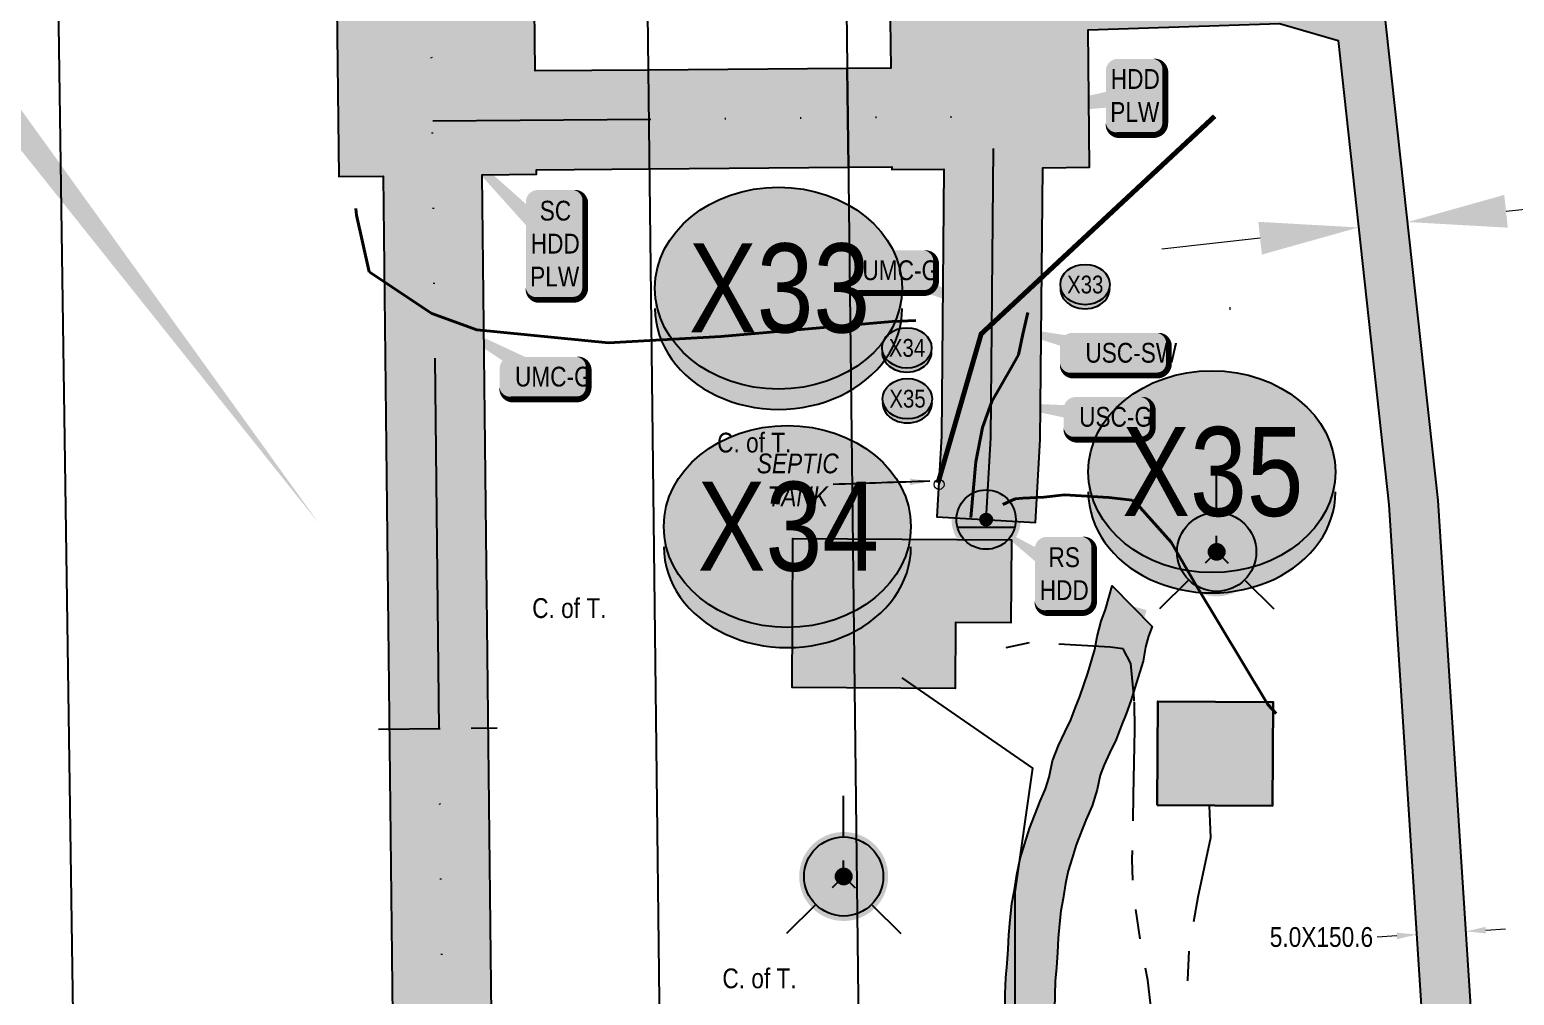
# Model space of a CAD drawing. Extents: x 57693 to 70573, y 5994359 to 6008381.
# Drawn here: x 65116.7 to 65266.7, y 6001797.9 to 6001895.5 of the extents above; entities that cross this region are included whole.
import ezdxf
from ezdxf.enums import TextEntityAlignment as Align

# ---------------------------------------------------------------- set-up
doc = ezdxf.new("R2010")
doc.units = 0
doc.header["$LTSCALE"] = 5
doc.header["$PDSIZE"] = -3
for name, pattern in [('COOP2', [10, 5, -1, 0, -1, 0, -1, 0, -1, 0, -1]), ('DASHDOT', [25.4, 12.7, -6.35, 0, -6.35]), ('foc-TIELINE', [1.875, 1.25, -0.625]), ('POWERLINE5', [7.8, 2.4, -0.6, 0.6, -0.6, 0.6, -0.6, 2.4])]:
    doc.linetypes.add(name, pattern=pattern)
doc.layers.get('Defpoints').update_dxf_attribs({"color": 9})
for name, color, linetype, lineweight in [('AS-GENERAL', 48, 'Continuous', 18), ('AS-RECON EXISTING', 151, 'DASHDOT', 40), ('P-APEX RECON-TWS-T', 104, 'Continuous', 9), ('P-APEX RECON-TWS-T-1000', 104, 'Continuous', 9), ('T-TEXT-1000', 48, 'Continuous', 18)]:
    doc.layers.add(name, color=color, linetype=linetype, lineweight=lineweight)
for name, color, linetype in [('AS-POWER-EXISTING', 72, 'POWERLINE5'), ('AS-RESIDENCE', 14, 'Continuous'), ('AS-ROADS', 254, 'Continuous'), ('AS-SYMBOL', 7, 'Continuous'), ('AS-SYMBOL-1000', 7, 'Continuous'), ('AS-TELEPHONE', 224, 'foc-TEL'), ('C-SYMBOL', 7, 'Continuous'), ('L-SEC', 7, 'Continuous'), ('L-TITLEDB-T-1000', 4, 'Continuous'), ('P-APEX RECON PAY ITEMS-1000', 240, 'Continuous'), ('P-APEX RECON-10m BUFFER', 51, 'COOP2'), ('P-APEX RECON-URBAN', 30, 'COOP2'), ('P-APEX RECON-WORK AREA', 104, 'Continuous'), ('P-BUFFER-PURPLE', 187, 'foc-TIELINE'), ('P-CROSSINGS', 250, 'Continuous'), ('P-CROSSINGS-1000', 250, 'Continuous')]:
    doc.layers.add(name, color=color, linetype=linetype)
doc.layers.add('AS-STRUCTURE', color=7, linetype='Continuous', lineweight=30, true_color=0x595959)
doc.layers.add('AS-STRUCTURE-H', color=7, linetype='Continuous', true_color=0xa8a8a8)
doc.layers.add('P-APEX RECON-TO BE DRILLED-H', color=7, linetype='Continuous', true_color=0xffafe1)
doc.styles.add('1.8', font='ARIALN.TTF', dxfattribs={"height": 2})
doc.styles.add('175L', font='ARIALN.TTF', dxfattribs={"height": 10})
doc.styles.add('80', font='ARIALN.TTF', dxfattribs={"height": 10})
doc.styles.add('80CG', font='ARIALN.TTF', dxfattribs={"height": 10})
doc.styles.add('Crossing', font='ARIALN.TTF', dxfattribs={"height": 10})
doc.styles.add('foc-LtypeFont', font='ARIALN.TTF', dxfattribs={"height": 7.35})
doc.linetypes.add('foc-TEL', pattern='A,2,-1,["T",foc-LtypeFont,S=0.2,R=0,X=-0.425,Y=-0.75],-1.24,8', length=12.24)
doc.dimstyles.new('Compass 1 000', dxfattribs={"dimtxt": 1.8, "dimasz": 2, "dimexe": 0.2, "dimexo": 0.0625, "dimgap": 0.5, "dimtad": 0, "dimtih": 1, "dimtoh": 1, "dimzin": 0, "dimdsep": 46, "dimtxsty": '1.8', "dimcen": 0.1, "dimse1": 1, "dimse2": 1, "dimclrd": 256, "dimclrt": 256, "dimaunit": 1, "dimadec": 4, "dimazin": 0, "dimtfac": 0.06, "dimtofl": 0, "dimtmove": 0, "dimatfit": 0, "dimfxl": 0.2, "dimtolj": 1, "dimtzin": 0, "dimlwd": -1, "dimarcsym": 0})
doc.dimstyles.new('Compass 5 000', dxfattribs={"dimscale": 5, "dimtxt": 9, "dimasz": 2, "dimexe": 0.2, "dimexo": 0.0625, "dimgap": 0.5, "dimtad": 0, "dimtih": 1, "dimtoh": 1, "dimzin": 0, "dimdsep": 46, "dimtxsty": '80CG', "dimcen": 0.1, "dimse1": 1, "dimse2": 1, "dimclrd": 256, "dimclrt": 256, "dimaunit": 1, "dimadec": 4, "dimazin": 0, "dimtfac": 0.06, "dimtofl": 0, "dimtmove": 0, "dimatfit": 1, "dimfxl": 0.2, "dimtolj": 1, "dimtzin": 0, "dimlwd": -1, "dimarcsym": 0})

# ---------------------------------------------------------------- blocks, each defined once
blk = doc.blocks.new('WAT')
h = blk.add_hatch(color=255)
h.dxf.hatch_style = 1
edge = h.paths.add_edge_path()
edge.add_arc((0, 0), 0.9, 0, 360)
at = {"color": 170}
for p, q in [((0, 0.816), (0, 1.633)), ((-0.577, -0.577), (-1.155, -1.155)), ((0.577, -0.577), (1.155, -1.155))]:
    blk.add_line(p, q, dxfattribs=at)
blk.add_circle((0, 0), 0.8, dxfattribs=at)
blk = doc.blocks.new('*D1805')
at = {"layer": 'Defpoints', "color": 0, "transparency": 16777216}
for p in [(65255.85, 6001877.13), (65250.88, 6001876.58), (65255.97, 6001876.02)]:
    blk.add_point(p, dxfattribs=at)
at = {"layer": 'P-APEX RECON-TWS-T', "transparency": 16777216}
for p, q in [((65265.91, 6001877.11), (65275.85, 6001878.2)), ((65241.06, 6001874.38), (65231.12, 6001873.29))]:
    blk.add_line(p, q, dxfattribs=at)
for points in [[(65265.73, 6001878.76), (65266.09, 6001875.45), (65255.97, 6001876.02)], [(65240.88, 6001876.04), (65241.24, 6001872.73), (65251, 6001875.47)]]:
    blk.add_solid(points, dxfattribs=at)
at = {"layer": 'P-APEX RECON-TWS-T', "transparency": 16777216, "insert": (65303.97, 6001878.2), "char_height": 10, "attachment_point": 5, "style": '80CG'}
blk.add_mtext('\\A1;5.0X150.6', dxfattribs=at)
blk = doc.blocks.new('RISER')
h = blk.add_hatch(color=255)
h.dxf.hatch_style = 1
edge = h.paths.add_edge_path()
edge.add_arc((0, 0), 0.7, 0, 360)
blk.add_hatch(color=13).paths.add_polyline_path([(0.581, -0.15), (-0.581, -0.15, 0.774597)])
at = {"color": 13}
blk.add_line((-0.581, -0.15), (0.581, -0.15), dxfattribs=at)
blk.add_circle((0, 0), 0.6, dxfattribs=at)
blk = doc.blocks.new('*D1808')
at = {"layer": 'Defpoints', "color": 0, "transparency": 16777216}
for p in [(65256.88, 6001804.02), (65256.96, 6001802.77), (65261.95, 6001803.09)]:
    blk.add_point(p, dxfattribs=at)
at = {"layer": 'P-APEX RECON-TWS-T-1000', "transparency": 16777216}
for p, q in [((65254.88, 6001803.89), (65252.89, 6001803.76)), ((65263.86, 6001804.47), (65265.86, 6001804.6))]:
    blk.add_line(p, q, dxfattribs=at)
for points in [[(65254.86, 6001804.22), (65254.9, 6001803.56), (65256.88, 6001804.02)], [(65263.84, 6001804.8), (65263.88, 6001804.14), (65261.86, 6001804.34)]]:
    blk.add_solid(points, dxfattribs=at)
at = {"layer": 'P-APEX RECON-TWS-T-1000', "transparency": 16777216, "insert": (65247.26, 6001803.76), "char_height": 2, "attachment_point": 5, "style": '1.8'}
blk.add_mtext('\\A1;5.0X150.6', dxfattribs=at)
blk = doc.blocks.new('*U1809')
at = {"true_color": 0xffffa8}
h = blk.add_hatch(color=51, dxfattribs=at)
edge = h.paths.add_edge_path()
edge.add_line((-9, -28.5), (9, -28.5))
edge.add_arc((9, -22.5), 6, 270, 360)
edge.add_line((15, -22.5), (15, 21))
edge.add_arc((9, 21), 6, 0, 90)
edge.add_line((9, 27), (-9, 27))
edge.add_arc((-9, 21), 6, 90, 180)
edge.add_line((-15, 21), (-15, -22.5))
edge.add_arc((-9, -22.5), 6, 180, 270)
at = {"color": 240, "flags": 128}
for points in [[(-62.05, 61.82, 0, 10, 0), (0, 0, 5, 5, 0)], [(11.03, -3.01, 0, 10, 0), (0, 0, 5, 5, 0)]]:
    blk.add_lwpolyline(points, format="xyseb", dxfattribs=at)
blk.add_lwpolyline([(-9, -28.5, 3, 3, 0), (9, -28.5, 3, 3, 0.414214), (15, -22.5, 3, 3, 0), (15, 21, 3, 0, 0.414214), (9, 27, 0, 0, 0), (-9, 27, 0, 0, 0.414214), (-15, 21, 0, 0, 0), (-15, -22.5, 0, 3, 0.414214)], format="xyseb", close=True, dxfattribs=at)
at = {"color": 4, "style": '80'}
blk.add_attdef('OTHER_001', (-14.7, -5), '', height=10, dxfattribs=at)
blk = doc.blocks.new('*U1810')
at = {"true_color": 0xffffa8}
h = blk.add_hatch(color=51, dxfattribs=at)
edge = h.paths.add_edge_path()
edge.add_line((-16.5, -11.5), (16.5, -11.5))
edge.add_arc((16.5, -5.5), 6, 270, 360)
edge.add_line((22.5, -5.5), (22.5, 4))
edge.add_arc((16.5, 4), 6, 0, 90)
edge.add_line((16.5, 10), (-16.5, 10))
edge.add_arc((-16.5, 4), 6, 90, 180)
edge.add_line((-22.5, 4), (-22.5, -5.5))
edge.add_arc((-16.5, -5.5), 6, 180, 270)
at = {"color": 240, "flags": 128}
for points in [[(-56.17, 31.69, 0, 10, 0), (0, 0, 5, 5, 0)], [(11.03, -3.01, 0, 10, 0), (0, 0, 5, 5, 0)]]:
    blk.add_lwpolyline(points, format="xyseb", dxfattribs=at)
blk.add_lwpolyline([(-16.5, -11.5, 3, 3, 0), (16.5, -11.5, 3, 3, 0.414214), (22.5, -5.5, 3, 3, 0), (22.5, 4, 3, 0, 0.414214), (16.5, 10, 0, 0, 0), (-16.5, 10, 0, 0, 0.414214), (-22.5, 4, 0, 0, 0), (-22.5, -5.5, 0, 3, 0.414214)], format="xyseb", close=True, dxfattribs=at)
at = {"color": 4, "style": '80'}
blk.add_attdef('OTHER_001', (-14.7, -5), '', height=10, dxfattribs=at)
blk = doc.blocks.new('*U1813')
at = {"true_color": 0xffffa8}
h = blk.add_hatch(color=51, dxfattribs=at)
edge = h.paths.add_edge_path()
edge.add_line((-9, -20), (9, -20))
edge.add_arc((9, -14), 6, 270, 360)
edge.add_line((15, -14), (15, 12.5))
edge.add_arc((9, 12.5), 6, 0, 90)
edge.add_line((9, 18.5), (-9, 18.5))
edge.add_arc((-9, 12.5), 6, 90, 180)
edge.add_line((-15, 12.5), (-15, -14))
edge.add_arc((-9, -14), 6, 180, 270)
at = {"color": 240, "flags": 128}
blk.add_lwpolyline([(-9, -20, 3, 3, 0), (9, -20, 3, 3, 0.414214), (15, -14, 3, 3, 0), (15, 12.5, 3, 0, 0.414214), (9, 18.5, 0, 0, 0), (-9, 18.5, 0, 0, 0.414214), (-15, 12.5, 0, 0, 0), (-15, -14, 0, 3, 0.414214)], format="xyseb", close=True, dxfattribs=at)
for points in [[(-71.64, -10.74, 0, 10, 0), (0, 0, 5, 5, 0)], [(11.03, -3.01, 0, 10, 0), (0, 0, 5, 5, 0)]]:
    blk.add_lwpolyline(points, format="xyseb", dxfattribs=at)
at = {"color": 4, "style": '80'}
blk.add_attdef('OTHER_001', (-14.7, -5), '', height=10, dxfattribs=at)
blk = doc.blocks.new('*U1814')
at = {"true_color": 0xffffa8}
h = blk.add_hatch(color=51, dxfattribs=at)
edge = h.paths.add_edge_path()
edge.add_line((-21.5, -11.5), (21.5, -11.5))
edge.add_arc((21.5, -5.5), 6, 270, 360)
edge.add_line((27.5, -5.5), (27.5, 4))
edge.add_arc((21.5, 4), 6, 0, 90)
edge.add_line((21.5, 10), (-21.5, 10))
edge.add_arc((-21.5, 4), 6, 90, 180)
edge.add_line((-27.5, 4), (-27.5, -5.5))
edge.add_arc((-21.5, -5.5), 6, 180, 270)
at = {"color": 240, "flags": 128}
for points in [[(-62.06, 14.66, 0, 10, 0), (0, 0, 5, 5, 0)], [(11.03, -3.01, 0, 10, 0), (0, 0, 5, 5, 0)]]:
    blk.add_lwpolyline(points, format="xyseb", dxfattribs=at)
blk.add_lwpolyline([(-21.5, -11.5, 3, 3, 0), (21.5, -11.5, 3, 3, 0.414214), (27.5, -5.5, 3, 3, 0), (27.5, 4, 3, 0, 0.414214), (21.5, 10, 0, 0, 0), (-21.5, 10, 0, 0, 0.414214), (-27.5, 4, 0, 0, 0), (-27.5, -5.5, 0, 3, 0.414214)], format="xyseb", close=True, dxfattribs=at)
at = {"color": 4, "style": '80'}
blk.add_attdef('OTHER_001', (-14.7, -5), '', height=10, dxfattribs=at)
blk = doc.blocks.new('*U1815')
at = {"true_color": 0xffffa8}
h = blk.add_hatch(color=51, dxfattribs=at)
edge = h.paths.add_edge_path()
edge.add_line((-16.5, -11.5), (16.5, -11.5))
edge.add_arc((16.5, -5.5), 6, 270, 360)
edge.add_line((22.5, -5.5), (22.5, 4))
edge.add_arc((16.5, 4), 6, 0, 90)
edge.add_line((16.5, 10), (-16.5, 10))
edge.add_arc((-16.5, 4), 6, 90, 180)
edge.add_line((-22.5, 4), (-22.5, -5.5))
edge.add_arc((-16.5, -5.5), 6, 180, 270)
at = {"color": 240, "flags": 128}
blk.add_lwpolyline([(-16.5, -11.5, 3, 3, 0), (16.5, -11.5, 3, 3, 0.414214), (22.5, -5.5, 3, 3, 0), (22.5, 4, 3, 0, 0.414214), (16.5, 10, 0, 0, 0), (-16.5, 10, 0, 0, 0.414214), (-22.5, 4, 0, 0, 0), (-22.5, -5.5, 0, 3, 0.414214)], format="xyseb", close=True, dxfattribs=at)
for points in [[(50.93, -23.14, 0, 10, 0), (0, 0, 5, 5, 0)], [(11.03, -3.01, 0, 10, 0), (0, 0, 5, 5, 0)]]:
    blk.add_lwpolyline(points, format="xyseb", dxfattribs=at)
at = {"color": 4, "style": '80'}
blk.add_attdef('OTHER_001', (-14.7, -5), '', height=10, dxfattribs=at)
blk = doc.blocks.new('*U1816')
at = {"true_color": 0xffffa8}
h = blk.add_hatch(color=51, dxfattribs=at)
edge = h.paths.add_edge_path()
edge.add_line((-16.5, -11.5), (16.5, -11.5))
edge.add_arc((16.5, -5.5), 6, 270, 360)
edge.add_line((22.5, -5.5), (22.5, 4))
edge.add_arc((16.5, 4), 6, 0, 90)
edge.add_line((16.5, 10), (-16.5, 10))
edge.add_arc((-16.5, 4), 6, 90, 180)
edge.add_line((-22.5, 4), (-22.5, -5.5))
edge.add_arc((-16.5, -5.5), 6, 180, 270)
at = {"color": 240, "flags": 128}
for points in [[(-59.14, 7.47, 0, 10, 0), (0, 0, 5, 5, 0)], [(11.03, -3.01, 0, 10, 0), (0, 0, 5, 5, 0)]]:
    blk.add_lwpolyline(points, format="xyseb", dxfattribs=at)
blk.add_lwpolyline([(-16.5, -11.5, 3, 3, 0), (16.5, -11.5, 3, 3, 0.414214), (22.5, -5.5, 3, 3, 0), (22.5, 4, 3, 0, 0.414214), (16.5, 10, 0, 0, 0), (-16.5, 10, 0, 0, 0.414214), (-22.5, 4, 0, 0, 0), (-22.5, -5.5, 0, 3, 0.414214)], format="xyseb", close=True, dxfattribs=at)
at = {"color": 4, "style": '80'}
blk.add_attdef('OTHER_001', (-14.7, -5), '', height=10, dxfattribs=at)
blk = doc.blocks.new('*U1817')
at = {"true_color": 0xffffa8}
h = blk.add_hatch(color=51, dxfattribs=at)
edge = h.paths.add_edge_path()
edge.add_line((-9, -20), (9, -20))
edge.add_arc((9, -14), 6, 270, 360)
edge.add_line((15, -14), (15, 12.5))
edge.add_arc((9, 12.5), 6, 0, 90)
edge.add_line((9, 18.5), (-9, 18.5))
edge.add_arc((-9, 12.5), 6, 90, 180)
edge.add_line((-15, 12.5), (-15, -14))
edge.add_arc((-9, -14), 6, 180, 270)
at = {"color": 240, "flags": 128}
for points in [[(-36.48, 24.66, 0, 10, 0), (0, 0, 5, 5, 0)], [(11.03, -3.01, 0, 10, 0), (0, 0, 5, 5, 0)]]:
    blk.add_lwpolyline(points, format="xyseb", dxfattribs=at)
blk.add_lwpolyline([(-9, -20, 3, 3, 0), (9, -20, 3, 3, 0.414214), (15, -14, 3, 3, 0), (15, 12.5, 3, 0, 0.414214), (9, 18.5, 0, 0, 0), (-9, 18.5, 0, 0, 0.414214), (-15, 12.5, 0, 0, 0), (-15, -14, 0, 3, 0.414214)], format="xyseb", close=True, dxfattribs=at)
at = {"color": 4, "style": '80'}
blk.add_attdef('OTHER_001', (-14.7, -5), '', height=10, dxfattribs=at)
blk = doc.blocks.new('xing2')
h = blk.add_hatch(color=50)
h.dxf.hatch_style = 1
edge = h.paths.add_edge_path()
edge.add_ellipse((0, 0), major_axis=(-12.5, 0), ratio=0.816297, start_angle=0, end_angle=360)
h = blk.add_hatch(color=250)
h.dxf.hatch_style = 1
edge = h.paths.add_edge_path()
edge.add_ellipse((0, -2.05), major_axis=(-12.5, 0), ratio=0.816297, start_angle=0, end_angle=180)
edge.add_line((12.5, -2.05), (12.5, 0))
edge.add_ellipse((0, 0), major_axis=(-12.5, 0), ratio=0.816297, start_angle=0, end_angle=180, ccw=False)
edge.add_line((-12.5, 0), (-12.5, -2.05))
at = {"color": 250}
blk.add_ellipse((0, 0), major_axis=(-12.5, 0), ratio=0.816297, dxfattribs=at)
blk.add_ellipse((0, -2.05), major_axis=(-12.5, 0), ratio=0.816297, start_param=0, end_param=3.141593, dxfattribs=at)
at = {"color": 250, "style": 'Crossing'}
blk.add_attdef('CROSSING', text='', height=9, dxfattribs=at).set_placement((0.09, 0.02), align=Align.MIDDLE_CENTER)
at = {"color": 250, "style": 'Crossing', "flags": 1}
for tag, p in [('OWNER', (0.09, -12.49)), ('DESCRIPTION', (0.09, -25.77)), ('LOCATION', (0.09, -39.3)), ('DWG_REF', (0.09, -52.84))]:
    blk.add_attdef(tag, text='', height=9, dxfattribs=at).set_placement(p, align=Align.MIDDLE_CENTER)

msp = doc.modelspace()

# ---------------------------------------------------------------- hatches: boundary and pattern name
at = {"layer": 'AS-STRUCTURE-H'}
h = msp.add_hatch(color=256, dxfattribs=at)
h.dxf.hatch_style = 1
h.paths.add_polyline_path([(65193.805, 6001835.675), (65193.86, 6001844.054), (65215.94, 6001843.91), (65215.885, 6001835.531), (65210.296, 6001835.567), (65210.252, 6001828.884), (65193.762, 6001828.992)])
h = msp.add_hatch(color=256, dxfattribs=at)
h.dxf.hatch_style = 1
h.paths.add_polyline_path([(65230.647, 6001817.111), (65242.324, 6001817.035), (65242.392, 6001827.51), (65230.715, 6001827.587)])
at = {"layer": 'P-APEX RECON-10m BUFFER'}
h = msp.add_hatch(color=256, dxfattribs=at)
h.dxf.hatch_style = 1
h.paths.add_polyline_path([(65178.399, 6001963.143), (65180.051, 6001992.024), (65177.986, 6001998.098), (65174.072, 6002009.613), (65177.85, 6002009.658), (65177.613, 6002029.641), (65167.305, 6002029.52), (65158.28, 6002056.069), (65158.227, 6002059.777), (65148.236, 6002059.592), (65148.311, 6002054.347), (65157.66, 6002026.845), (65157.691, 6002024.262), (65117.813, 6002023.709), (65117.958, 6002013.717), (65157.809, 6002014.27), (65157.866, 6002009.422), (65163.56, 6002009.489), (65169.964, 6001990.651), (65168.247, 6001960.634), (65151.971, 6001923.652), (65152.228, 6001900.654), (65147.721, 6001900.601), (65147.957, 6001880.617), (65152.451, 6001880.67), (65153.705, 6001768.486), (65163.697, 6001768.613), (65162.443, 6001880.788), (65167.94, 6001880.853), (65167.935, 6001881.297), (65179.365, 6001881.388), (65199.464, 6001881.549), (65199.346, 6001891.54), (65179.247, 6001891.38), (65167.817, 6001891.289), (65167.704, 6001900.837), (65162.22, 6001900.772), (65161.987, 6001921.604), (65178.12, 6001958.261)])
h = msp.add_hatch(color=256, dxfattribs=at)
h.dxf.hatch_style = 1
h.paths.add_polyline_path([(65203.73, 6001891.575), (65199.346, 6001891.54), (65199.464, 6001881.549), (65203.848, 6001881.584), (65203.851, 6001881.313), (65209.11, 6001881.375), (65208.854, 6001854.375), (65208.388, 6001846.234), (65218.365, 6001845.663), (65218.844, 6001854.042), (65219.104, 6001881.493), (65223.835, 6001881.549), (65223.671, 6001895.443), (65243.023, 6001896.085), (65248.932, 6001894.36), (65254.071, 6001847.456), (65258.658, 6001776.492), (65258.003, 6001769.814), (65263.03, 6001769.878), (65263.67, 6001776.409), (65259.05, 6001847.89), (65253.535, 6001898.22), (65243.657, 6001901.105), (65223.612, 6001900.44), (65223.599, 6001901.532), (65203.615, 6001901.296)])
h = msp.add_hatch(color=256, dxfattribs=at)
h.dxf.hatch_style = 1
h.paths.add_polyline_path([(65230.15, 6001835.163), (65229.777, 6001834.173), (65229.484, 6001833.067), (65229.236, 6001831.654), (65228.413, 6001828.952), (65227.991, 6001827.635), (65227.516, 6001826.319), (65227.022, 6001825.077), (65226.506, 6001823.715), (65225.831, 6001822.348), (65225.302, 6001821.181), (65224.901, 6001820.139), (65224.594, 6001818.682), (65224.086, 6001817.014), (65223.457, 6001815.569), (65222.474, 6001813.078), (65222.058, 6001811.757), (65221.668, 6001810.457), (65221.388, 6001809.165), (65221.149, 6001807.677), (65220.91, 6001806.434), (65220.774, 6001805.093), (65220.671, 6001803.66), (65220.582, 6001802.214), (65220.477, 6001800.7), (65220.344, 6001799.327), (65220.303, 6001797.94), (65220.262, 6001795.027), (65220.237, 6001793.577), (65220.224, 6001792.208), (65220.207, 6001790.745), (65220.17, 6001789.337), (65220.164, 6001788.019), (65220.19, 6001786.502), (65220.199, 6001785.035), (65220.184, 6001783.582), (65220.176, 6001780.813), (65220.23, 6001779.442), (65220.265, 6001777.964), (65220.316, 6001776.532), (65220.342, 6001775.054), (65220.336, 6001773.623), (65220.363, 6001772.249), (65220.359, 6001770.612), (65220.123, 6001769.332), (65215.062, 6001769.267), (65215.161, 6001769.969), (65215.364, 6001771.074), (65215.366, 6001772.205), (65215.34, 6001773.586), (65215.346, 6001775.021), (65215.322, 6001776.399), (65215.271, 6001777.815), (65215.236, 6001779.284), (65215.179, 6001780.721), (65215.188, 6001783.615), (65215.202, 6001785.046), (65215.194, 6001786.443), (65215.167, 6001787.987), (65215.174, 6001789.415), (65215.212, 6001790.839), (65215.228, 6001792.259), (65215.241, 6001793.644), (65215.267, 6001795.107), (65215.308, 6001798.049), (65215.355, 6001799.642), (65215.497, 6001801.113), (65215.596, 6001802.541), (65215.686, 6001803.993), (65215.796, 6001805.523), (65215.961, 6001807.159), (65216.228, 6001808.545), (65216.476, 6001810.091), (65216.826, 6001811.706), (65217.282, 6001813.225), (65217.761, 6001814.747), (65218.841, 6001817.485), (65219.391, 6001818.746), (65219.751, 6001819.927), (65220.095, 6001821.56), (65220.691, 6001823.11), (65221.315, 6001824.487), (65221.919, 6001825.71), (65222.364, 6001826.885), (65222.844, 6001828.092), (65223.261, 6001829.245), (65223.644, 6001830.442), (65224.368, 6001832.818), (65224.599, 6001834.14), (65225.012, 6001835.697), (65225.448, 6001836.854), (65226.115, 6001839.247)])
at = {"layer": 'P-APEX RECON-TO BE DRILLED-H'}
h = msp.add_hatch(color=256, dxfattribs=at)
h.dxf.hatch_style = 1
h.paths.add_polyline_path([(65164.423, 6001703.66), (65154.431, 6001703.548), (65153.93, 6001748.382), (65152.451, 6001880.67), (65152.39, 6001886.132), (65157.277, 6001886.186), (65162.382, 6001886.244), (65163.697, 6001768.613)])
h = msp.add_hatch(color=256, dxfattribs=at)
h.dxf.hatch_style = 1
h.paths.add_polyline_path([(65209.16, 6001886.708), (65219.152, 6001886.614), (65218.844, 6001854.042), (65218.365, 6001845.663), (65208.388, 6001846.234), (65208.854, 6001854.375)])

# ---------------------------------------------------------------- linework, layer by layer
at = {"layer": 'AS-GENERAL', "const_width": 0.5, "flags": 128}
msp.add_lwpolyline([(65236.469, 6001886.709), (65212.876, 6001864.713), (65208.517, 6001849.661)], dxfattribs=at)
at = {"layer": 'AS-GENERAL'}
msp.add_circle((65208.63, 6001849.5), 0.5, dxfattribs=at)
at = {"layer": 'AS-POWER-EXISTING', "flags": 128}
for points in [[(65232.163, 6001789.109), (65230.843, 6001791.228), (65230.333, 6001794.015), (65229.709, 6001799.426), (65229.039, 6001802.983), (65228.215, 6001808.296), (65228.142, 6001811.616), (65228.284, 6001818.116), (65228.414, 6001824.702), (65228.344, 6001827.868), (65227.999, 6001831.399), (65227.22, 6001832.879), (65225.899, 6001833.052), (65217.829, 6001833.518), (65215.379, 6001832.986)], [(65235.924, 6001817.112), (65235.898, 6001817.079), (65236.039, 6001813.787), (65234.77, 6001807.806), (65233.882, 6001802.667), (65233.708, 6001799.441), (65233.498, 6001794.369), (65233.064, 6001790.675), (65232.523, 6001789.222)]]:
    msp.add_lwpolyline(points, dxfattribs=at)
at = {"layer": 'AS-RECON EXISTING', "flags": 128}
for points in [[(65409.36, 6001269.731), (65409.34, 6001279.122), (65408.991, 6001288.616), (65408.996, 6001297.737), (65409.018, 6001306.347), (65408.896, 6001322.394), (65408.926, 6001337.294), (65408.973, 6001346.246), (65408.988, 6001349.844), (65408.736, 6001366.802), (65408.128, 6001390.847), (65408.165, 6001402.891), (65407.613, 6001447.381), (65407.231, 6001458.345), (65407.203, 6001481.488), (65406.712, 6001501.14), (65406.159, 6001522.954), (65405.924, 6001544.267), (65405.677, 6001560.893), (65405.487, 6001572.587), (65405.096, 6001589.979), (65404.807, 6001612.689), (65404.6, 6001632.72), (65404.104, 6001653.244), (65403.692, 6001668.29), (65403.554, 6001683.539), (65403.54, 6001685.678), (65403.739, 6001693.485), (65403.627, 6001708.447), (65403.515, 6001719.02), (65403.684, 6001733.711), (65403.916, 6001746.033), (65403.485, 6001750.248), (65403.397, 6001751.811), (65402.983, 6001761.607), (65402.299, 6001773.77), (65401.618, 6001781.704), (65401.088, 6001788.395), (65400.009, 6001791.987), (65398.766, 6001793.377), (65395.926, 6001794.887), (65390.168, 6001796.207), (65382.103, 6001796.078), (65373.33, 6001795.938), (65360.439, 6001795.792), (65349.23, 6001795.73), (65334.611, 6001795.737), (65330.865, 6001795.838), (65319.267, 6001796.002), (65313.71, 6001797.215), (65312.021, 6001798.615), (65310.234, 6001801.016), (65307.566, 6001810.806), (65307.235, 6001818.259), (65306.906, 6001829.58), (65305.308, 6001837.758), (65304.424, 6001840.061), (65302.857, 6001842.168), (65298.439, 6001847.175), (65296.397, 6001849.066), (65290.152, 6001854.335), (65285.626, 6001857.518), (65280.051, 6001861.321), (65274.543, 6001864.283), (65269.889, 6001865.897), (65265.172, 6001866.772), (65259.274, 6001867.383), (65254.061, 6001867.668), (65250.231, 6001867.677), (65236.435, 6001867.233), (65226.54, 6001866.97), (65217.581, 6001866.855), (65212.565, 6001866.313), (65203.871, 6001865.97), (65186.566, 6001864.455), (65175.213, 6001863.822), (65161.917, 6001865.114), (65157.36, 6001866.78), (65151.029, 6001870.974), (65149.748, 6001876.715), (65148.891, 6001884.576), (65148.944, 6001889.744), (65149.12, 6001898.588), (65149.105, 6001909.429), (65149.19, 6001922.139), (65149.396, 6001937.404), (65149.705, 6001952.693), (65149.638, 6001963.948), (65149.2, 6001970.855), (65148.726, 6001974.779), (65147.978, 6001976.534), (65145.206, 6001980.198), (65141.52, 6001982.417), (65137.556, 6001983.221), (65131.485, 6001983.322), (65125.871, 6001983.342), (65112.821, 6001983.321), (65109.039, 6001983.319)], [(65217.575, 6001866.864), (65217.073, 6001864.676), (65216.631, 6001862.595), (65215.892, 6001861.296), (65213.966, 6001857.898), (65212.999, 6001855.252), (65212.334, 6001851.801), (65211.82, 6001846.167)]]:
    msp.add_lwpolyline(points, dxfattribs=at)
at = {"layer": 'AS-RECON EXISTING', "color": 240, "flags": 128}
msp.add_lwpolyline([(65215.051, 6001847.461), (65216.312, 6001848.045), (65217.07, 6001848.103), (65219.199, 6001848.233), (65221.283, 6001848.462), (65225.764, 6001848.172), (65228.14, 6001847.929), (65228.925, 6001847.182), (65232.07, 6001843.685), (65234.551, 6001839.361), (65241.835, 6001827.268), (65242.692, 6001826.342)], dxfattribs=at)
at = {"layer": 'AS-RESIDENCE'}
msp.add_lwpolyline([(65193.805, 6001835.675), (65193.86, 6001844.054), (65215.94, 6001843.91), (65215.885, 6001835.531), (65210.296, 6001835.567), (65210.252, 6001828.884), (65193.762, 6001828.992)], close=True, dxfattribs=at)
at = {"layer": 'AS-ROADS', "const_width": 2.998, "flags": 128}
msp.add_lwpolyline([(65228.14, 6001837.207), (65227.824, 6001836.076), (65227.394, 6001834.935), (65227.042, 6001833.604), (65226.802, 6001832.236), (65226.028, 6001829.697), (65225.626, 6001828.44), (65225.18, 6001827.205), (65224.693, 6001825.981), (65224.213, 6001824.712), (65223.573, 6001823.417), (65222.997, 6001822.146), (65222.498, 6001820.85), (65222.172, 6001819.305), (65221.739, 6001817.88), (65221.149, 6001816.527), (65220.117, 6001813.912), (65219.67, 6001812.491), (65219.247, 6001811.081), (65218.932, 6001809.628), (65218.688, 6001808.111), (65218.436, 6001806.797), (65218.285, 6001805.308), (65218.179, 6001803.827), (65218.089, 6001802.377), (65217.987, 6001800.906), (65217.849, 6001799.484), (65217.805, 6001797.994), (65217.765, 6001795.067)], dxfattribs=at)
at = {"layer": 'AS-STRUCTURE'}
msp.add_lwpolyline([(65230.647, 6001817.111), (65242.324, 6001817.035), (65242.392, 6001827.51), (65230.715, 6001827.587)], close=True, dxfattribs=at)
at = {"layer": 'AS-TELEPHONE', "flags": 128}
msp.add_lwpolyline([(65124.161, 6001766.233), (65124.187, 6001766.224), (65124.596, 6001763.101), (65212.379, 6001764.024), (65216.31, 6001767.766), (65216.32, 6001808.298), (65218.111, 6001820.826), (65204.901, 6001829.947)], dxfattribs=at)
at = {"layer": 'C-SYMBOL', "color": 3, "flags": 128}
msp.add_lwpolyline([(65145.976, 6001845.539, 0, 4.996, 0), (65085.248, 6001925.615, 4.996, 0, 0), (65192.403, 6001942.559, 0, 0, 0)], format="xyseb", dxfattribs=at)
at = {"layer": 'L-SEC', "flags": 128}
for points in [[(65121.529, 6001768.076), (65109.837, 6002572.272)], [(65180.695, 6001768.829), (65171.198, 6002572.72)], [(65191.297, 6002572.997), (65200.793, 6001769.085)]]:
    msp.add_lwpolyline(points, dxfattribs=at)
at = {"layer": 'P-APEX RECON-URBAN', "ltscale": 1.5, "flags": 128}
for points in [[(65145.064, 6003498.53), (65150.592, 6003495.59), (65153.801, 6003491.736), (65157.416, 6003484.725), (65159.202, 6003476.487), (65159.86, 6003450.811), (65161.16, 6003386.082), (65161.385, 6003345.24), (65135.216, 6003315.128), (65153.296, 6002055.208), (65175.007, 6001991.337), (65173.183, 6001959.447), (65156.979, 6001922.628), (65159.591, 6001688.926), (65195.685, 6001578.759), (65196.595, 6001503.578), (65160.397, 6001420.703), (65161.948, 6001319.593), (65162.944, 6001308.589), (65162.829, 6001289.295), (65162.318, 6001269.391), (65178.153, 6000191.692), (65240.238, 6000154.276), (65241.38, 6000056.533), (65234.98, 6000030.24), (65229.608, 6000016.338), (65221.563, 6000003.6)], [(65213.376, 6001845.949), (65213.849, 6001854.209), (65214.156, 6001886.662), (65157.461, 6001886.21)]]:
    msp.add_lwpolyline(points, dxfattribs=at)
at = {"layer": 'P-APEX RECON-WORK AREA', "flags": 128}
for points in [[(65203.615, 6001901.296), (65203.73, 6001891.575), (65199.346, 6001891.54), (65199.464, 6001881.549), (65203.848, 6001881.584), (65203.851, 6001881.313), (65209.11, 6001881.375), (65208.854, 6001854.375), (65208.388, 6001846.234), (65218.365, 6001845.663), (65218.844, 6001854.042), (65219.104, 6001881.493), (65223.835, 6001881.549), (65223.671, 6001895.443), (65243.023, 6001896.085), (65248.932, 6001894.36), (65254.071, 6001847.456), (65258.658, 6001776.492), (65258.003, 6001769.814), (65263.03, 6001769.878), (65263.67, 6001776.409), (65259.05, 6001847.89), (65253.535, 6001898.22)], [(65147.721, 6001900.601), (65147.957, 6001880.617), (65152.451, 6001880.67), (65153.705, 6001768.486), (65163.697, 6001768.613), (65162.443, 6001880.788), (65167.94, 6001880.853), (65167.935, 6001881.297), (65179.365, 6001881.388), (65199.464, 6001881.549), (65199.346, 6001891.54), (65179.247, 6001891.38), (65167.817, 6001891.289), (65167.704, 6001900.837)], [(65215.267, 6001795.107), (65215.308, 6001798.049), (65215.355, 6001799.642), (65215.497, 6001801.113), (65215.596, 6001802.541), (65215.686, 6001803.993), (65215.796, 6001805.523), (65215.961, 6001807.159), (65216.228, 6001808.545), (65216.476, 6001810.091), (65216.826, 6001811.706), (65217.282, 6001813.225), (65217.761, 6001814.747), (65218.841, 6001817.485), (65219.391, 6001818.746), (65219.751, 6001819.927), (65220.095, 6001821.56), (65220.691, 6001823.11), (65221.315, 6001824.487), (65221.919, 6001825.71), (65222.364, 6001826.885), (65222.844, 6001828.092), (65223.261, 6001829.245), (65223.644, 6001830.442), (65224.368, 6001832.818), (65224.599, 6001834.14), (65225.012, 6001835.697), (65225.448, 6001836.854), (65226.115, 6001839.247), (65230.15, 6001835.163), (65229.777, 6001834.173), (65229.484, 6001833.067), (65229.236, 6001831.654), (65228.413, 6001828.952), (65227.991, 6001827.635), (65227.516, 6001826.319), (65227.022, 6001825.077), (65226.506, 6001823.715), (65225.831, 6001822.348), (65225.302, 6001821.181), (65224.901, 6001820.139), (65224.594, 6001818.682), (65224.086, 6001817.014), (65223.457, 6001815.569), (65222.474, 6001813.078), (65222.058, 6001811.757), (65221.668, 6001810.457), (65221.388, 6001809.165), (65221.149, 6001807.677), (65220.91, 6001806.434), (65220.774, 6001805.093), (65220.671, 6001803.66), (65220.582, 6001802.214), (65220.477, 6001800.7), (65220.344, 6001799.327), (65220.303, 6001797.94), (65220.262, 6001795.027)]]:
    msp.add_lwpolyline(points, dxfattribs=at)
at = {"layer": 'P-BUFFER-PURPLE'}
msp.add_line((65151.968, 6001824.764), (65163.967, 6001824.898), dxfattribs=at)

# ---------------------------------------------------------------- block references
at = {"layer": 'AS-SYMBOL', "xscale": 4.996261984999981, "yscale": 4.996261984999981, "zscale": 4.996261984999981}
for name, p in [('WAT', (65236.67, 6001842.69)), ('RISER', (65213.376, 6001845.949)), ('WAT', (65198.98, 6001809.89))]:
    msp.add_blockref(name, p, dxfattribs=at)
at = {"layer": 'AS-SYMBOL-1000', "xscale": 0.9985053529102428, "yscale": 0.9985053529102428, "zscale": 0.9985053529102428}
for name, p in [('RISER', (65213.376, 6001845.949)), ('WAT', (65236.67, 6001842.69)), ('WAT', (65198.98, 6001809.89))]:
    msp.add_blockref(name, p, dxfattribs=at)
at = {"layer": 'P-APEX RECON PAY ITEMS-1000'}
ref = msp.add_blockref('*U1813', (65228.474, 6001888.808), dxfattribs=dict(at, xscale=0.199850479399999, yscale=0.199850479399999, zscale=0.199850479399999))
ref.add_attrib('OTHER_001', 'HDD', (65225.97, 6001889.474), dxfattribs={"layer": '0', "color": 4, "height": 1.9985, "style": '80'})
ref.add_attrib('OTHER_002', 'PLW', (65225.916, 6001886.143), dxfattribs={"layer": '0', "color": 4, "height": 1.9985, "style": '80'})
ref = msp.add_blockref('*U1809', (65169.862, 6001873.855), dxfattribs=dict(at, xscale=0.199850479399999, yscale=0.199850479399999, zscale=0.199850479399999))
ref.add_attrib('OTHER_001', 'SC', (65168.268, 6001876.169), dxfattribs={"layer": '0', "color": 4, "height": 1.9985, "style": '80'})
ref.add_attrib('OTHER_002', 'HDD', (65167.358, 6001872.838), dxfattribs={"layer": '0', "color": 4, "height": 1.9985, "style": '80'})
ref.add_attrib('OTHER_003', 'PLW', (65167.304, 6001869.507), dxfattribs={"layer": '0', "color": 4, "height": 1.9985, "style": '80'})
at = {"layer": 'P-APEX RECON PAY ITEMS-1000', "xscale": 0.199850479399999, "yscale": 0.199850479399999, "zscale": 0.199850479399999}
for name, p, values in [('*U1815', (65203.812, 6001871.145), {'OTHER_001': 'UMC-G'}), ('*U1810', (65168.706, 6001860.397), {'OTHER_001': 'UMC-G'}), ('*U1814', (65226.343, 6001862.81), {'OTHER_001': 'USC-SW'}), ('*U1816', (65225.71, 6001856.337), {'OTHER_001': 'USC-G'})]:
    msp.add_blockref(name, p, dxfattribs=at).add_auto_attribs(values)
at = {"layer": 'P-APEX RECON PAY ITEMS-1000'}
ref = msp.add_blockref('*U1817', (65221.295, 6001840.506), dxfattribs=dict(at, xscale=0.199850479399999, yscale=0.199850479399999, zscale=0.199850479399999))
ref.add_attrib('OTHER_001', 'RS', (65219.677, 6001841.154), dxfattribs={"layer": '0', "color": 4, "height": 1.9985, "style": '80'})
ref.add_attrib('OTHER_002', 'HDD', (65218.791, 6001837.823), dxfattribs={"layer": '0', "color": 4, "height": 1.9985, "style": '80'})
at = {"layer": 'P-CROSSINGS', "xscale": 0.999252397, "yscale": 0.999252397, "zscale": 0.999252397}
for p, values in [((65192.4, 6001869.337), {'CROSSING': 'X33'}), ((65236.188, 6001850.791), {'CROSSING': 'X35'}), ((65193.289, 6001845.256), {'CROSSING': 'X34'})]:
    msp.add_blockref('xing2', p, dxfattribs=at).add_auto_attribs(values)
at = {"layer": 'P-CROSSINGS-1000', "xscale": 0.1998504793999991, "yscale": 0.1998504793999991, "zscale": 0.1998504793999991}
for p, values in [((65223.374, 6001869.701), {'CROSSING': 'X33'}), ((65205.363, 6001863.299), {'CROSSING': 'X34'}), ((65205.418, 6001858.162), {'CROSSING': 'X35'})]:
    msp.add_blockref('xing2', p, dxfattribs=at).add_auto_attribs(values)

# ---------------------------------------------------------------- texts
at = {"layer": 'L-TITLEDB-T-1000', "char_height": 1.99701, "attachment_point": 1, "style": '80'}
for insert in [(65186.125, 6001854.729), (65167.439, 6001838.007), (65186.657, 6001800.594)]:
    msp.add_mtext_dynamic_manual_height_columns('\\pi0.069956;C. of T.', width=7.33651, gutter_width=44.931, heights=[0], dxfattribs=dict(at, insert=insert))
at = {"layer": 'T-TEXT-1000', "insert": (65190.116, 6001852.628), "char_height": 1.9985, "attachment_point": 1, "style": '175L'}
msp.add_mtext_dynamic_manual_height_columns('\\pi0.094213;{\\fArial Narrow|b0|i1|c0|p34;SEPTIC\\P\\pi1.1616;TANK}', width=8.31332, gutter_width=50, heights=[0], dxfattribs=at)

# ---------------------------------------------------------------- dimensions: what is measured, and where the dimension line sits
at = {"layer": 'P-APEX RECON-TWS-T'}
dim = msp.add_aligned_dim(p1=(65250.88, 6001876.582), p2=(65255.846, 6001877.127), distance=-1.116, text='5.0X150.6', dimstyle='Compass 5 000', dxfattribs=at)
dim.commit()
dim.dimension.update_dxf_attribs({"geometry": '*D1805', "text_midpoint": (65303.966, 6001878.196)})
at = {"layer": 'P-APEX RECON-TWS-T-1000'}
dim = msp.add_aligned_dim(p1=(65261.946, 6001803.09), p2=(65256.96, 6001802.768), distance=-1.253, text='5.0X150.6', dimstyle='Compass 1 000', dxfattribs=at)
dim.commit()
dim.dimension.update_dxf_attribs({"geometry": '*D1808', "text_midpoint": (65247.264, 6001803.76)})

# ---------------------------------------------------------------- leaders
at = {"layer": 'T-TEXT-1000', "path_type": 1}
msp.add_leader([(65207.687, 6001849.832), (65197.927, 6001849.496)], dimstyle='Compass 1 000', override={"dimgap": 0.5, "dimtad": 0}, dxfattribs=at)

doc.saveas('drawing.dxf')
